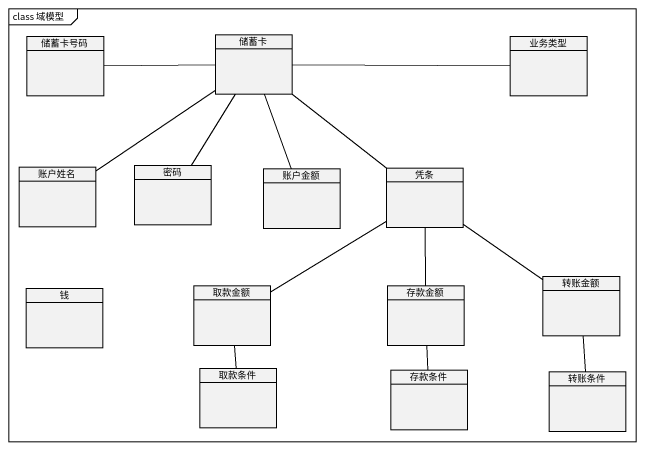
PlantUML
@startuml
mainframe class 域模型
hide circle
hide empty members
class 储蓄卡号码
class 储蓄卡
class 业务类型
class 账户姓名
class 密码
class 账户金额
class 凭条
class 钱
class 取款金额
class 存款金额
class 转账金额
class 取款条件
class 存款条件
class 转账条件
储蓄卡号码 -right- 储蓄卡
储蓄卡 -right- 业务类型
账户姓名 -up- 储蓄卡
密码 -up- 储蓄卡
账户金额 -up- 储蓄卡
凭条 -up- 储蓄卡
凭条 -- 取款金额
凭条 -- 存款金额
凭条 -- 转账金额
存款金额 -- 存款条件
转账金额 -- 转账条件
取款条件 -up- 取款金额
@enduml
